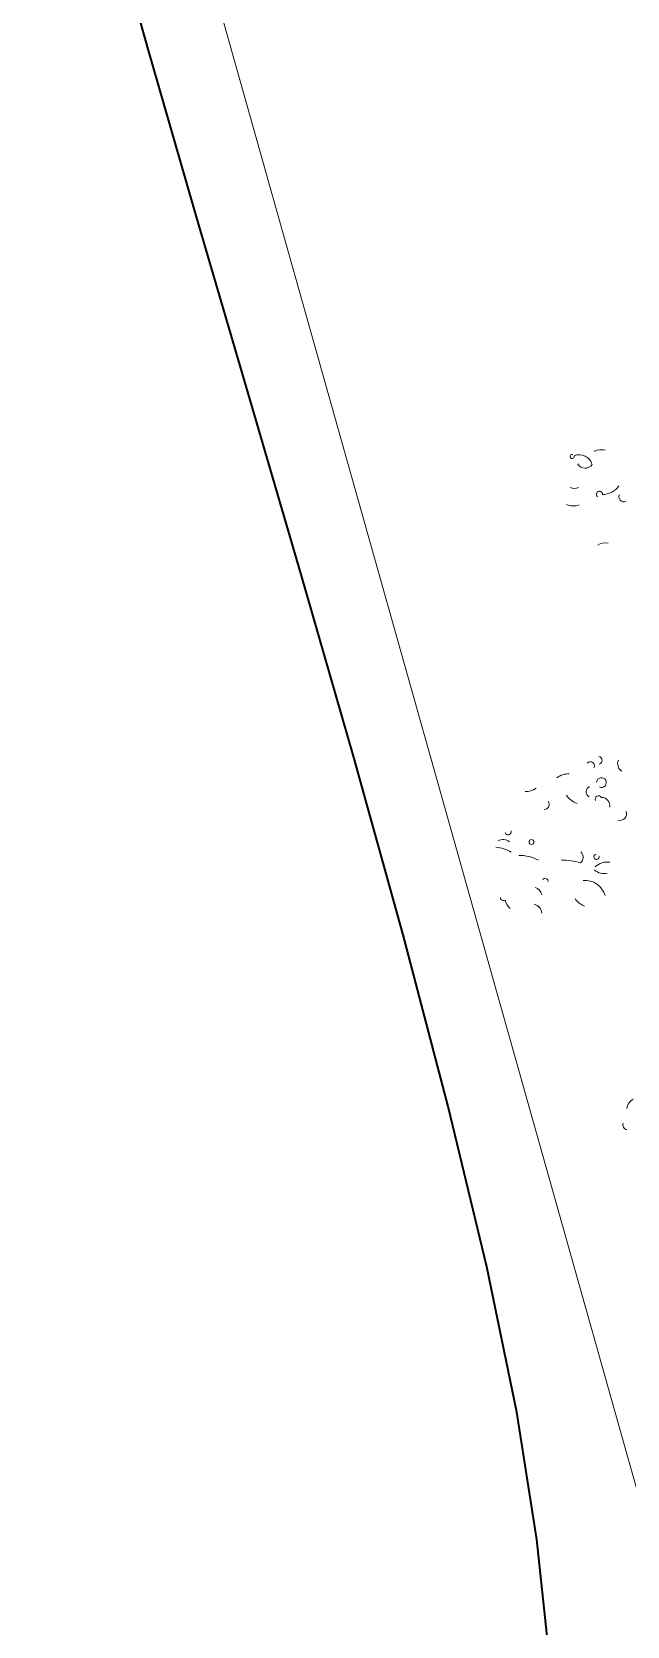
# Model space of a CAD drawing. Header units: millimetres. Extents: x 563604 to 809435, y 2337 to 1331933.
# Drawn here: x 722025 to 723243, y 1292442 to 1295704 of the extents above; entities that cross this region are included whole.
import ezdxf

# ---------------------------------------------------------------- set-up
doc = ezdxf.new("R2010")
doc.units = ezdxf.units.MM
for name, color, linetype, lineweight in [('DM CAI-1', 9, 'Continuous', 35), ('ks_caytram-1', 253, 'Continuous', 9), ('MUONG DAT-1', 253, 'Continuous', 9), ('NCV_TKCS_HIEN TRANG_251226_dwg-1', 253, 'Continuous', 9)]:
    doc.layers.add(name, color=color, linetype=linetype, lineweight=lineweight)

# ---------------------------------------------------------------- blocks, each defined once
blk = doc.blocks.new('NCV_TKCS_HIEN TRANG_251226_dwg_CX-2645538-TỔNG THỂ_HIỆN TRẠNG KHU ĐẤT')
at = {"layer": 'ks_caytram-1'}
blk.add_circle((723047.7, 1294046.5), 5.04, dxfattribs=at)
for centre, radius, start, end in [((723190.6, 1294816.1), 33.2, 74.7771, 116.3763), ((723130.8, 1294835.3), 4.09, 67.8491, 22.4211), ((723145.3, 1294811.8), 27.2, 15.4551, 113.0828), ((723157.3, 1294828.1), 16.8, 208.2381, 327.6251), ((723135.3, 1294786.1), 16.4, 239.3721, 300.8981), ((723186.6, 1294758.2), 6.29, 355.0201, 233.1781), ((723193.8, 1294796.1), 38.4, 268.6031, 327.8121), ((723237, 1294753.1), 10.6, 154.2331, 291.4561), ((723133.2, 1294764.8), 30.7, 242.9291, 292.3641), ((723199.3, 1294629.5), 29.2, 80.2231, 123.8259), ((723168, 1294202.5), 8.42, 328.8661, 137.667), ((723183.9, 1294213.6), 8.06, 287.853, 80.59), ((723241.8, 1294206.6), 17.9, 156.1311, 237.5361), ((723122.2, 1294149), 36.8, 85.6917, 128.4329), ((723190.8, 1294168.1), 10, 244.2441, 174.139), ((723036.9, 1294182.4), 32.8, 265.9801, 307.6891), ((723153.4, 1294163.5), 40.1, 212.1521, 251.5391), ((723171.2, 1294149.2), 11.9, 114.0641, 240.1791), ((723184.9, 1294134.3), 7, 30.6711, 206.8211), ((723190.8, 1294120.6), 17.2, 350.541, 89.3386), ((723073.4, 1294123.4), 10.4, 271.9771, 38.2601), ((723228.3, 1294104.3), 13.8, 254.1601, 19.8051), ((722999.6, 1294067.6), 6.37, 195.3891, 15.3891), ((722969.3, 1293965.2), 70.7, 58.882, 85.7499), ((722988.9, 1294029.2), 22.3, 52.8341, 116.5544), ((723022.9, 1293938.6), 80.5, 61.1891, 91.0094), ((723112.7, 1293896.3), 113, 71.9441, 92.0654), ((723138.3, 1294015.4), 15, 309.0671, 45.4771), ((723180.6, 1294016.3), 5.45, 95.8731, 22.4671), ((723202, 1293970.2), 35.3, 80.1972, 133.0819), ((723075.3, 1293965.3), 6.6, 2.6141, 134.0528), ((723157.2, 1293925.7), 42.5, 15.2071, 95.0795), ((723195.8, 1294009.6), 27.8, 226.9971, 284.0321), ((723050, 1293935), 18.9, 11.414, 74.273), ((722990.5, 1293933.3), 6.76, 182.7541, 299.4031), ((723021.8, 1293932.9), 28.5, 191.0541, 231.1441), ((723049.1, 1293899.4), 19.6, 4.085, 78.555), ((723171.7, 1293956.2), 43.7, 216.8541, 248.6031), ((723268.2, 1293497.8), 25.7, 118.0176, 171.818), ((723244.8, 1293468), 10.4, 161.9951, 258.7881)]:
    blk.add_arc(centre, radius, start, end, dxfattribs=at)
blk = doc.blocks.new('NCV_TKCS_HIEN TRANG_251226_dwg-1595164-TỔNG THỂ_HIỆN TRẠNG KHU ĐẤT')
at = {"layer": 'DM CAI-1', "flags": 128}
blk.add_lwpolyline([(723082.8, 1292389.5), (723058.7, 1292619.1), (723017.4, 1292880.1), (722955.9, 1293177.4), (722877, 1293505.6), (722784.6, 1293856.5), (722682.8, 1294222.1), (722575.7, 1294594.2), (722467.2, 1294964.8), (722361.5, 1295325.6), (722262.5, 1295668.7), (722173.2, 1295988)], dxfattribs=at)
at = {"layer": 'MUONG DAT-1', "flags": 128}
blk.add_lwpolyline([(752286.9, 1199548), (747733.3, 1213433.3), (740799, 1236446.8), (737239.8, 1247927.9), (731715.3, 1265616), (728295.2, 1276774.1), (725536.1, 1284652.1), (720895.6, 1301124.3), (717081.2, 1300936.3), (710093.2, 1307531.3), (707990.2, 1306468.1), (691820.2, 1300720.9), (687515.8, 1297110), (687945.7, 1294643.5), (696311.8, 1277455.4), (695625.2, 1272682.1)], dxfattribs=at)
blk.add_blockref('NCV_TKCS_HIEN TRANG_251226_dwg_CX-2645538-TỔNG THỂ_HIỆN TRẠNG KHU ĐẤT', (0, 0))

msp = doc.modelspace()

# ---------------------------------------------------------------- block references
at = {"layer": 'NCV_TKCS_HIEN TRANG_251226_dwg-1'}
msp.add_blockref('NCV_TKCS_HIEN TRANG_251226_dwg-1595164-TỔNG THỂ_HIỆN TRẠNG KHU ĐẤT', (0, 0), dxfattribs=at)

doc.saveas('drawing.dxf')
